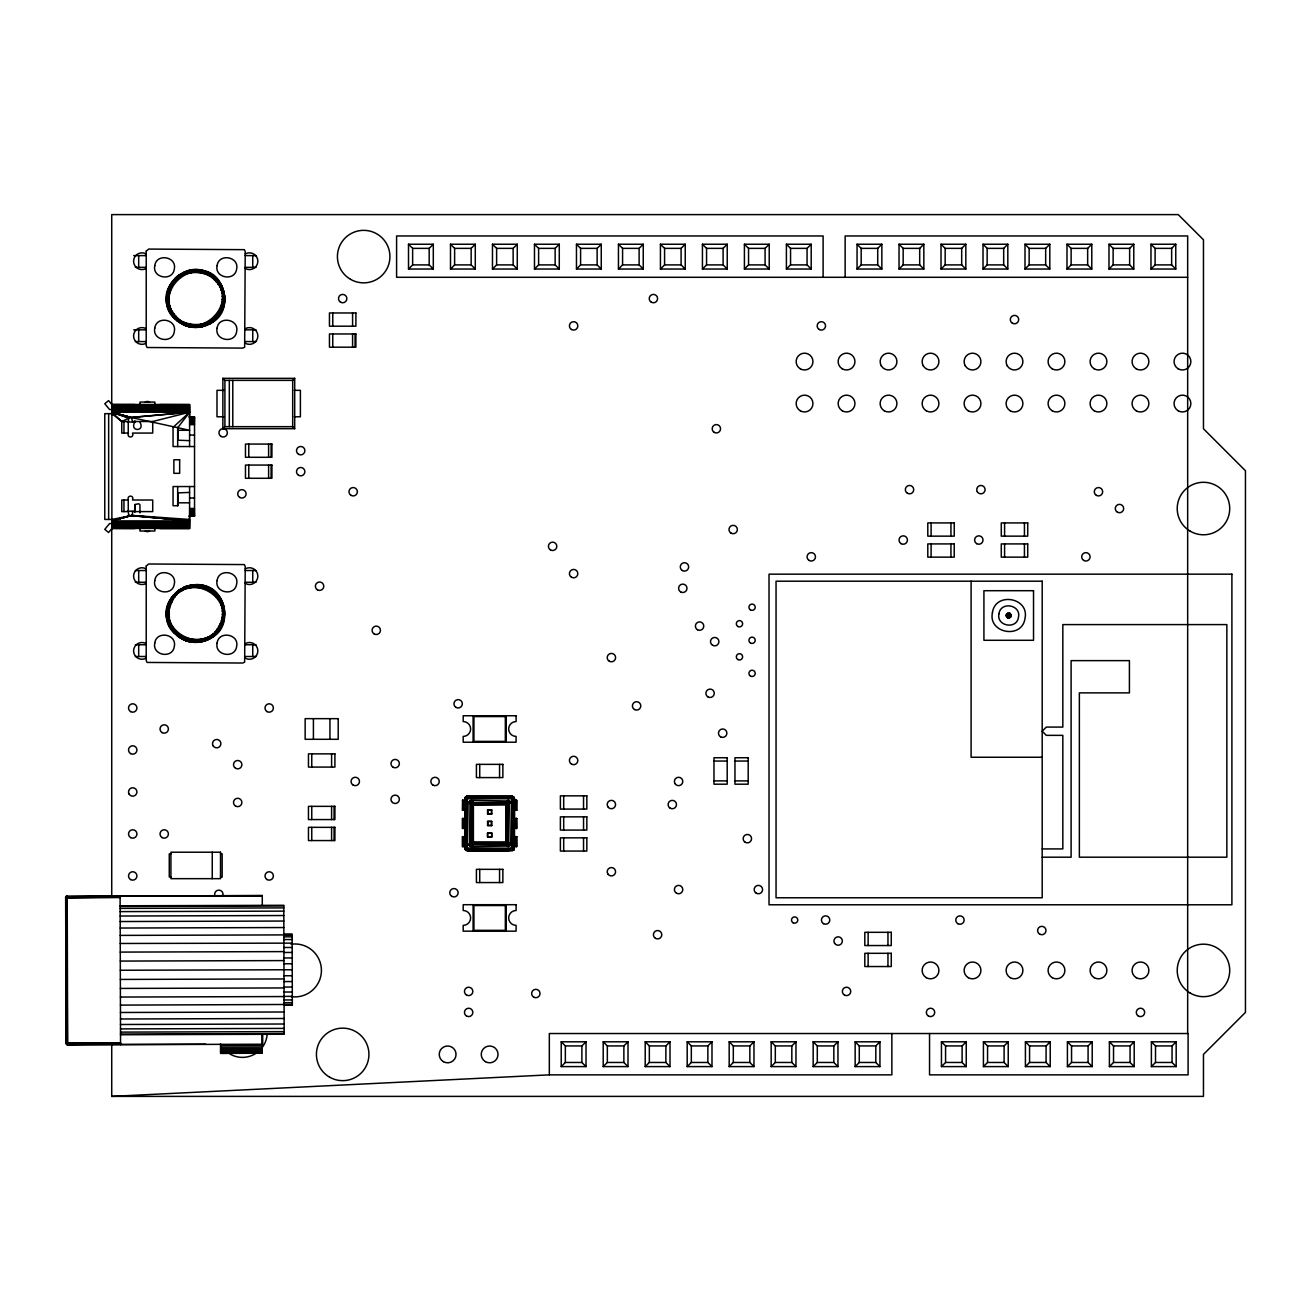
<?xml version="1.0" encoding="UTF-8"?>
<svg xmlns="http://www.w3.org/2000/svg" width="1311" height="1311" viewBox="0 0 1311 1311"><rect width="100%" height="100%" fill="white"/><g stroke="black" fill="none" stroke-linecap="round" stroke-linejoin="round"><path stroke-width="1.5" d="M127.2 421.913L134.853 422.208L134.853 420.815M139.966 422.191C145.423 432.056 129.117 431.761 134.853 421.913M139.982 406.099L139.982 402.067L154.862 402.067L154.862 406.099M154.862 526.989L154.862 531.021L139.982 531.021L139.982 526.989M467.322 796.187L467.322 850.741L508.668 850.642L514.436 844.89L514.404 798.235L511.962 796.187L467.322 796.187L465.454 797.088L464.848 848.25L467.322 850.741L511.962 850.741L513.863 849.856L513.814 797.58M139.982 512.912L139.966 504.866L138.868 503.752L135 504.473L134.853 512.273M134.869 504.866L134.853 511.175L127.2 511.175M178.001 504.211L178.263 492.87L189.587 492.428M465.307 797.498L464.881 798.661L514.436 798.661L514.109 845.218L514.076 798.284M514.289 845.038L514.404 798.661M171.839 287.207L169.594 286.142C149.175 333.928 232.883 342.859 224.017 292.632C213.234 245.698 141.998 280.669 174.363 318.114L176.198 316.443C198.78 343.367 240.388 302.988 214.135 279.604C191.504 255.416 152.682 293.107 176.198 316.443M176.198 631.361L174.396 633.016C141.965 595.636 213.267 560.6 224.017 607.55C232.866 657.86 149.192 648.765 169.594 601.061L171.839 602.142C185.572 569.777 237.16 596.259 218.871 626.281C204.303 656.041 156.156 631.328 171.839 602.142M166.939 299.449L167.447 292.632L169.824 293.14M169.266 614.302L166.792 614.367L167.726 607.616M170.201 620.48L167.808 621.135C158.811 593.441 198.272 571.35 217.003 593.916C232.096 608.96 223.28 637.359 202.435 641.308M197.273 272.18L197.42 269.705C182.262 268.542 167.874 281.013 166.874 296.204M197.273 587.115L197.42 584.624L186.326 586.148M262.692 1034.297L262.708 1044.228L67.385 1044.785L65.992 1043.163L66.042 896.527L262.266 895.446L262.298 905.36M65.73 897.691L67.205 897.674L66.943 896.068M67.648 1044.49L67.648 1043.163L66.091 1043.671L65.648 897.183M120.546 1043.261L67.385 1043.163L66.959 897.609L120.104 897.265M468.977 802.758L471.419 800.316L509.586 801.021L510.307 844.153L509.438 846.037L471.419 846.595L469.535 845.742L468.977 802.758L470.944 804.725L471.55 843.727L473.386 844.628L505.899 844.628L508.34 842.186L507.734 803.184L505.899 802.283L473.386 802.529M465.208 798.284L465.307 848.987M471.419 846.595L473.386 844.628L473.386 802.283L471.845 802.889L471.042 804.725L508.34 804.725L510.307 802.758M513.273 849.036L511.962 848.807L514.109 849.495M513.551 848.25L513.863 849.856M513.863 848.25L513.83 849.823M514.109 848.25L513.338 849.905M1009.945 614.04C1013.01 618.3 1004.324 617.973 1007.225 613.712C1011.387 612.679 1007.848 621.873 1006.242 615.498C1006.635 610.336 1012.977 620.103 1007.553 617.514M1006.602 615.121L1006.864 616.563M1007.93 613.302L1010.322 613.597L1010.912 616.285M224.05 299.432L221.985 309.249L216.626 317.721M221.231 305.561L223.624 306.217L224.623 299.449L223.984 292.632M224.001 617.727C227.77 597.865 206.45 579.495 187.358 586.164M221.231 620.48L223.624 621.135L224.328 617.776L223.755 606.403M166.792 614.367L166.874 613.515L169.217 625.134M508.242 804.725L510.077 801.726L505.899 804.725L508.291 800.349M470.993 804.315L471.583 803.217L469.846 800.89L473.386 804.725L469.01 802.332M192.586 324.849L192.291 327.324L185.638 325.702L176.821 320.507L178.443 318.622M192.586 639.768L192.291 642.243L188.915 641.636L185.638 640.637L186.506 638.31M468.977 844.153C470.944 839.925 472.878 844.743 469.535 845.742C473.959 842.58 472.665 846.349 471.042 842.186L508.34 842.186L510.307 844.153M167.234 296.057L167.726 292.697M469.01 844.595L473.386 842.186L470.993 846.562M213.07 275.851C220.281 281.357 224.574 290.37 224.296 299.432C226.459 302.825 216.2 320.113 221.051 312.559C234.407 290.927 209.973 261.774 186.326 271.23M466.896 850.692L467.322 848.25L464.881 848.692M511.962 847.365L511.962 796.187L511.962 798.661L514.256 797.825M1008.29 617.94L1009.159 613.056L1008.29 617.907M200.386 272.557L200.829 270.115L197.42 269.705M200.386 587.475L200.829 585.034L197.42 584.624M224.181 617.76L220.92 627.412M66.468 897.56L120.104 897.019M189.456 409.884L189.587 406.295L111.877 406.295M188.915 326.718L189.505 324.292M188.915 641.636L189.505 639.227M510.274 802.332L505.899 804.725L508.701 800.464M471.075 804.315L471.55 803.184L469.682 801.021M471.518 804.036L472.206 843.809M1010.83 615.875L1010.109 617.137M167.546 292.664L169.725 286.208L173.511 280.57M167.546 607.583L168.447 604.289L170.659 605.043M203.434 273.294L204.155 270.918L207.367 272.114L210.432 273.688L209.17 275.818M203.434 588.213L204.155 585.837L210.432 588.606M66.189 1043.9L67.648 1043.163L67.156 1044.654L67.648 1043.163L66.025 1043.409M472.665 844.431L473.386 842.186L469.125 845.005L473.386 842.186L470.583 846.464M223.575 306.2L222.493 309.445L220.232 308.527M223.755 305.692L217.052 318.114L208.924 324.325L207.793 322.113M223.755 620.611L217.052 633.033L208.924 639.244L207.793 637.048M507.57 803.315L506.718 802.447L509.094 800.644L505.899 804.725L509.733 801.185L507.439 802.889L506.718 802.447L508.897 800.546L505.899 802.381L505.899 844.628L507.865 846.595M512.388 796.252L511.962 798.661L514.289 797.809M1007.88 617.825L1009.568 613.171M185.638 325.702L186.506 323.391M168.627 604.355L173.363 595.374L181.016 588.639M67.09 896.937L66.894 1043.163M206.368 274.376L207.367 272.114M206.368 589.311L207.367 587.033L200.468 584.968M465.684 797.711L465.864 849.479L508.93 850.397M510.274 844.595L505.899 842.186L509.438 846.037C507.881 841.482 506.833 842.481 509.864 845.562L505.899 842.186L508.291 846.562M1006.537 614.695C1010.158 615.596 1014.796 618.628 1006.274 615.056C1012.829 617.71 1011.813 612.106 1006.569 616.727M66.91 1044.621L67.648 1043.163M217.052 318.114C208.596 327.521 193.766 330.241 182.508 324.325L183.638 322.113M178.443 633.541L176.821 635.425L179.558 637.507L182.508 639.244L183.638 637.048M169.217 286.962L175.559 277.834L178.165 275.589L179.656 277.571M169.217 601.896L173.249 595.276L175.166 596.849M466.077 850.397L467.322 848.25L464.995 849.102M513.191 796.514L511.962 798.661L514.109 797.416M1007.487 617.645L1009.945 613.384M209.17 590.737L210.399 588.639L218.183 595.276L224.017 607.55M66.419 897.117L66.681 1043.31M66.976 897.56L66.042 896.527M218.953 630.181L220.756 627.313M179.558 322.588L180.934 320.523M180.934 635.442L179.558 637.507L185.687 640.489M471.665 803.725L473.386 802.725L506.243 802.758M1007.077 614.548L1008.077 613.712M472.386 844.153L471.599 843.481L473.386 842.186L470.01 846.169L472.288 844.333M211.759 277.571L213.267 275.589L215.856 277.834L220.182 283.143L218.085 284.471M211.759 592.49L213.267 590.524L209.481 588.065M510.159 801.922L505.899 804.725L509.274 800.759L507.095 802.643M219.937 629.329C212.251 641.538 195.208 645.913 182.508 639.244M218.953 315.263L211.694 322.309L202.435 326.39M465.733 850.151L467.322 848.25L466.159 850.265M1007.127 617.399L1010.322 613.597M508.062 804.348L509.864 801.349L507.734 803.184L508.34 804.725M173.511 595.489L175.789 592.998M194.536 446.543L173.052 446.543L173.052 427.37L189.587 412.228L152.715 421.503L152.715 433.072L132.542 433.072C134.705 438.284 126.249 438.284 128.412 433.072L121.759 433.072L121.759 421.503L111.877 412.228L189.587 412.228L178.001 427.37L178.001 430.287L189.587 430.287L130.658 417.373L128.658 418.455L128.412 421.503L121.759 421.503L111.877 413.653L104.782 413.653L104.782 519.451L111.877 519.451L130.985 515.665L132.427 514.338L132.542 511.601L152.715 511.601L152.715 500.015L132.542 500.015C134.705 494.821 126.249 494.821 128.412 500.015L121.759 500.015L121.759 511.601L128.412 511.601L128.527 514.338L129.969 515.665L111.877 520.877L189.587 520.877L131.608 515.387L189.587 519.451M214.135 279.604L215.856 277.834L220.051 283.225M214.135 594.538L215.856 592.752M222.87 428.681L224.902 426.665L292.681 426.665L294.696 428.681L294.696 378.338L222.87 378.338L222.87 428.681L294.696 428.681M222.87 378.338L224.902 380.37L292.681 380.37L294.696 378.338M408.508 269.034L412.637 264.904L412.637 248.369L408.508 244.239L433.302 244.239L433.302 269.034L408.508 269.034L408.508 244.239M433.302 269.034L429.172 264.904L429.172 248.369L433.302 244.239M450.492 269.034L454.622 264.904L471.157 264.904L475.287 269.034L450.492 269.034L450.492 244.239L475.287 244.239L475.287 269.034M471.157 264.904L471.157 248.369L475.287 244.239M492.477 269.034L496.623 264.904L513.142 264.904L517.271 269.034L492.477 269.034L492.477 244.239L517.271 244.239L517.271 269.034M492.477 244.239L496.623 248.369L513.142 248.369L517.271 244.239M534.478 269.034L538.608 264.904L538.608 248.369L534.478 244.239L559.273 244.239L559.273 269.034L534.478 269.034L534.478 244.239M538.608 248.369L555.143 248.369L559.273 244.239M576.463 269.034L580.593 264.904L597.128 264.904L601.257 269.034L576.463 269.034L576.463 244.239L601.257 244.239L601.257 269.034M576.463 244.239L580.593 248.369L597.128 248.369L601.257 244.239M618.448 269.034L622.578 264.904L639.112 264.904L643.242 269.034L618.448 269.034L618.448 244.239L643.242 244.239L643.242 269.034M618.448 244.239L622.578 248.369L639.112 248.369L643.242 244.239M660.433 269.034L664.579 264.904L664.579 248.369L660.433 244.239L685.243 244.239L685.243 269.034L660.433 269.034L660.433 244.239M664.579 248.369L681.097 248.369L685.243 244.239M702.434 269.034L706.563 264.904L723.098 264.904L727.228 269.034L702.434 269.034L702.434 244.239L727.228 244.239L727.228 269.034M702.434 244.239L706.563 248.369L723.098 248.369L727.228 244.239M744.419 269.034L748.548 264.904L748.548 248.369L744.419 244.239L769.213 244.239L769.213 269.034L744.419 269.034L744.419 244.239M769.213 269.034L765.083 264.904L765.083 248.369L769.213 244.239M786.403 269.034L790.549 264.904L807.068 264.904L811.198 269.034L786.403 269.034L786.403 244.239L811.198 244.239L811.198 269.034M786.403 244.239L790.549 248.369L807.068 248.369L811.198 244.239M857.05 269.034L861.18 264.904L861.18 248.369L857.05 244.239L881.844 244.239L881.844 269.034L857.05 269.034L857.05 244.239M881.844 269.034L877.715 264.904L877.715 248.369L881.844 244.239M899.035 269.034L903.164 264.904L903.164 248.369L899.035 244.239L923.829 244.239L923.829 269.034L899.035 269.034L899.035 244.239M903.164 248.369L919.699 248.369L923.829 244.239M941.019 269.034L945.165 264.904L961.684 264.904L965.83 269.034L941.019 269.034L941.019 244.239L965.83 244.239L965.83 269.034M941.019 244.239L945.165 248.369L961.684 248.369L965.83 244.239M983.021 269.034L987.15 264.904L1003.685 264.904L1007.815 269.034L1007.815 244.239L983.021 244.239L983.021 269.034L1007.815 269.034M983.021 244.239L987.15 248.369L1003.685 248.369L1007.815 244.239M465.864 797.432L513.175 797.203M471.698 803.315L473.386 802.381L471.419 800.316M1025.005 269.034L1029.135 264.904L1045.67 264.904L1049.8 269.034L1025.005 269.034L1025.005 244.239L1049.8 244.239L1049.8 269.034M1045.67 264.904L1045.67 248.369L1049.8 244.239M487.577 813.951L491.707 813.951L487.577 813.951L487.577 809.821L491.707 809.821L491.707 813.951M487.577 809.821L491.707 809.821M507.865 800.316L505.899 802.283L506.701 802.512M507.439 802.889L509.438 800.89M507.98 803.528L509.979 801.529L507.685 803.217M487.577 825.52L491.707 825.52L487.577 825.52L487.577 821.391L491.707 821.391L491.707 825.52M487.577 821.391L491.707 821.391M471.305 843.383L469.42 845.562L471.731 843.858M473.386 842.186L469.682 845.89L471.845 844.038M487.577 837.09L487.577 832.96L491.707 832.96L491.707 837.09L487.577 837.09L487.577 832.96M491.707 837.09L491.707 832.96M1066.99 269.034L1071.12 264.904L1087.655 264.904L1091.784 269.034L1091.784 244.239L1066.99 244.239L1066.99 269.034L1091.784 269.034M1066.99 244.239L1071.12 248.369L1087.655 248.369L1091.784 244.239M507.57 843.612L505.899 844.546L473.386 844.399M1108.991 269.034L1113.121 264.904L1113.121 248.369L1108.991 244.239L1133.786 244.239L1133.786 269.034L1108.991 269.034L1108.991 244.239M1133.786 269.034L1129.64 264.904L1129.64 248.369L1133.786 244.239M1150.976 269.034L1155.106 264.904L1171.641 264.904L1175.77 269.034L1150.976 269.034L1150.976 244.239L1175.77 244.239L1175.77 269.034M1171.641 264.904L1171.641 248.369L1175.77 244.239M561.223 1066.597L565.352 1062.467L565.352 1045.932L561.223 1041.803L586.017 1041.803L586.017 1066.597L561.223 1066.597L561.223 1041.803M586.017 1066.597L581.887 1062.467L581.887 1045.932L586.017 1041.803M603.207 1066.597L607.337 1062.467L623.872 1062.467L628.002 1066.597L628.002 1041.803L603.207 1041.803L603.207 1066.597L628.002 1066.597M603.207 1041.803L607.337 1045.932L623.872 1045.932L628.002 1041.803M645.209 1066.597L649.338 1062.467L665.873 1062.467L670.003 1066.597L670.003 1041.803L645.209 1041.803L645.209 1066.597L670.003 1066.597M645.209 1041.803L649.338 1045.932L665.873 1045.932L670.003 1041.803M687.193 1066.597L691.323 1062.467L707.858 1062.467L711.988 1066.597L711.988 1041.803L687.193 1041.803L687.193 1066.597L711.988 1066.597M687.193 1041.803L691.323 1045.932L707.858 1045.932L711.988 1041.803M729.178 1066.597L733.308 1062.467L749.843 1062.467L753.972 1066.597L729.178 1066.597L729.178 1041.803L753.972 1041.803L753.972 1066.597M729.178 1041.803L733.308 1045.932L749.843 1045.932L753.972 1041.803M771.163 1066.597L775.309 1062.467L791.828 1062.467L795.974 1066.597L795.974 1041.803L771.163 1041.803L771.163 1066.597L795.974 1066.597M771.163 1041.803L775.309 1045.932L791.828 1045.932L795.974 1041.803M813.164 1066.597L817.294 1062.467L817.294 1045.932L813.164 1041.803L837.958 1041.803L837.958 1066.597L813.164 1066.597L813.164 1041.803M817.294 1045.932L833.829 1045.932L837.958 1041.803M855.149 1066.597L859.279 1062.467L875.814 1062.467L879.943 1066.597L879.943 1041.803L855.149 1041.803L855.149 1066.597L879.943 1066.597M855.149 1041.803L859.279 1045.932L875.814 1045.932L879.943 1041.803M941.445 1066.597L945.575 1062.467L945.575 1045.932L941.445 1041.803L966.24 1041.803L966.24 1066.597L941.445 1066.597L941.445 1041.803M966.24 1066.597L962.11 1062.467L962.11 1045.932L966.24 1041.803M983.43 1066.597L987.56 1062.467L1004.095 1062.467L1008.225 1066.597L1008.225 1041.803L983.43 1041.803L983.43 1066.597L1008.225 1066.597M983.43 1041.803L987.56 1045.932L1004.095 1045.932L1008.225 1041.803M1025.415 1066.597L1029.561 1062.467L1046.08 1062.467L1050.226 1066.597L1050.226 1041.803L1025.415 1041.803L1025.415 1066.597L1050.226 1066.597M1025.415 1041.803L1029.561 1045.932L1046.08 1045.932L1050.226 1041.803M1067.416 1066.597L1071.546 1062.467L1088.081 1062.467L1092.21 1066.597L1092.21 1041.803L1067.416 1041.803L1067.416 1066.597L1092.21 1066.597M1067.416 1041.803L1071.546 1045.932L1088.081 1045.932L1092.21 1041.803M1109.401 1066.597L1113.531 1062.467L1130.066 1062.467L1134.195 1066.597L1109.401 1066.597L1109.401 1041.803L1134.195 1041.803L1134.195 1066.597M1109.401 1041.803L1113.531 1045.932L1130.066 1045.932L1134.195 1041.803M1151.386 1066.597L1155.515 1062.467L1172.05 1062.467L1176.18 1066.597L1151.386 1066.597L1151.386 1041.803L1176.18 1041.803L1176.18 1066.597M1172.05 1062.467L1172.05 1045.932L1176.18 1041.803M216.954 318.016L211.792 322.457M178.362 275.851L173.363 280.456L175.166 281.931M175.658 592.867L178.247 590.638L179.656 592.49M66.517 897.003L67.205 897.674L65.714 897.199M513.83 797.088L511.962 798.661L513.551 796.76L513.978 797.498M465.421 849.856L467.322 848.25L465.176 849.495M1006.848 617.071L1010.584 613.925L1009.88 613.482M216.249 281.931L218.15 280.39M216.249 596.849L218.15 595.309M120.546 1043.753L66.451 1043.769M174.216 314.017L172.233 315.427L170.381 312.559L168.906 309.462L171.2 308.527M174.216 628.936L172.233 630.362L170.381 627.477L168.906 624.38L171.2 623.446M512.355 850.544L513.453 850.036M1007.34 613.843L1010.109 613.843M177.935 275.752L187.26 270.918L187.981 273.294M177.935 590.687L187.26 585.837L187.981 588.213M178.247 275.72L187.309 271.066M178.362 590.786L184.179 587.344M218.085 599.389L220.182 598.062M66.451 896.216C68.68 899.28 63.911 895.479 67.205 897.674L66.484 896.282M66.632 896.904L120.104 896.544M211.546 322.096L199.059 326.734M208.908 324.292L211.858 322.555L210.481 320.523M170.381 312.559L172.544 311.363M172.544 626.281L170.381 627.477L168.939 624.364M472.206 802.693L470.01 800.759L473.386 804.725L469.125 801.922M219.593 287.207L221.838 286.142L223.116 289.321L224.017 292.632L221.592 293.14M219.593 602.142L221.838 601.061L219.937 597.685M121.759 421.503L128.855 418.16L111.877 412.228L130.985 417.422L189.587 412.228L131.313 417.537L132.542 421.503L152.715 421.503M512.355 796.367L467.322 796.334L465.831 796.875L467.322 798.661L464.913 798.235M506.243 844.153L507.881 842.186L507.865 804.38M506.636 844.251L509.274 846.169L505.899 842.186L510.159 845.005M198.846 324.849L199.141 327.324L209.481 324.03M208.908 639.211L205.778 640.587L204.926 638.31M209.481 638.949L195.716 642.439L195.716 639.965M184.114 587.181L187.309 585.984M1006.422 616.334L1011.01 614.662M223.083 289.338L220.772 290.124M223.083 604.256L220.772 605.043M472.583 802.512L470.19 800.644L473.386 804.725L469.305 801.529L471.173 803.922M505.899 844.546L509.094 846.283L507.095 844.284L508.897 846.382L505.899 842.186L507.685 843.694M131.313 515.551L189.587 520.877L130.985 515.665L111.877 520.877L130.313 515.715M111.877 520.877L130.658 515.715M167.808 306.217L170.201 305.561M1009.093 617.612L1009.962 617.645L1007.503 613.384M66.894 896.757L120.104 896.347M187.358 271.246L200.763 270.443L210.252 273.966M221.592 608.058L223.984 607.567M202.468 326.57L195.716 327.373M199.059 641.669C223.509 640.014 233.129 604.813 212.923 590.982M202.468 641.489L199.141 642.243L198.846 639.768M1006.324 615.924L1011.158 615.056M169.365 296.237L166.89 296.024L166.792 299.449L167.136 302.857L169.545 302.497M167.103 617.776L169.545 617.415M222.051 296.237L224.525 296.024L224.591 299.449M224.378 610.959L222.051 611.155M1008.388 613.63L1009.667 613.843M512.322 850.364L466.585 850.265M199.092 326.98L188.997 326.39M199.092 641.915L185.752 640.325M111.73 1043.195L111.73 1096.389L549.325 1074.856L891.857 1074.856L891.857 1033.527M169.266 299.367L166.792 299.449L166.874 298.597L169.217 310.215M194.536 417.062L189.587 416.947L189.554 409.507L109.55 409.507L104.782 403.755L108.584 400.592L111.877 404.558L134.853 404.558L134.853 405.541M189.587 486.545L189.587 528.546L159.991 528.546L159.991 527.546M67.205 896.347L262.266 895.757M215.528 896.068L262.266 895.921M65.566 897.691L120.104 897.527M120.12 905.786L283.782 905.295L284.176 1034.248L120.514 1034.74M120.137 906.442L283.782 905.95M120.137 908.392L283.799 907.9M120.153 911.62L283.799 911.129M120.153 916.028L283.815 915.537M120.17 921.535L283.831 921.043M120.202 928.041L283.848 927.549M283.881 934.268L292.14 934.235L292.353 1005.242L284.094 1005.275M283.881 934.481L292.14 934.464M120.219 935.398L283.881 934.907M283.881 935.054L292.14 935.038M283.881 936.841L292.14 936.824M283.897 939.561L292.156 939.545M120.235 943.478L292.173 943.133M283.913 947.509L292.173 947.476M120.268 952.097L283.93 951.606M283.93 952.491L292.189 952.458M283.946 957.964L292.206 957.948M120.301 961.078L283.946 960.586M283.963 963.782L292.222 963.749M120.317 970.255L292.238 969.747M283.995 975.761L292.271 975.728M120.35 979.432L284.012 978.94M284.012 981.578L292.287 981.546M284.028 987.052L292.304 987.019M120.383 988.428L284.028 987.937M284.045 992.034L292.32 992.001M284.061 996.376L292.32 996.36M120.399 997.048L284.061 996.557M284.077 999.965L292.337 999.949M284.077 1002.702L292.353 1002.669M120.432 1005.111L292.353 1004.455M284.094 1005.045L292.353 1005.029M120.448 1012.485L284.11 1011.994M120.465 1018.991L284.126 1018.5M120.481 1024.497L284.143 1024.006M120.497 1028.906L284.159 1028.414M120.514 1032.118L284.159 1031.626M120.514 1034.068L284.176 1033.576M66.009 1043.163L120.546 1042.999M120.546 1043.507L67.484 1043.638M120.546 1043.966L67.238 1044.425M205.811 1044.212L67.648 1044.621L67.205 896.052M220.559 1045.441L261.889 1045.326M220.559 1047.128L261.889 1046.997M220.576 1048.669L261.905 1048.554M220.576 1050.045L261.905 1049.931M220.576 1051.225L261.905 1051.111M220.576 1052.176L261.905 1052.061M220.592 1052.88L261.905 1052.749M261.921 1053.175L220.592 1053.438L220.559 1043.687M412.637 248.369L429.172 248.369M450.492 244.239L454.622 248.369L471.157 248.369M748.548 248.369L765.083 248.369M861.18 248.369L877.715 248.369M1025.005 244.239L1029.135 248.369L1045.67 248.369M1113.121 248.369L1129.64 248.369M1150.976 244.239L1155.106 248.369L1171.641 248.369M133.722 255.612L146.209 255.612M245.223 255.612L256.055 255.612M412.637 264.904L429.172 264.904M538.608 264.904L555.143 264.904L559.273 269.034M664.579 264.904L681.097 264.904L685.243 269.034M748.548 264.904L765.083 264.904M861.18 264.904L877.715 264.904M903.164 264.904L919.699 264.904L923.829 269.034M1113.121 264.904L1129.64 264.904M135.377 267.346L146.209 267.346M245.223 267.346L256.055 267.346M1187.668 277.293L396.594 277.293L396.594 235.964L823.111 235.964L823.111 277.293M133.722 329.831L146.209 329.831M245.223 329.831L256.055 329.831M135.377 341.565L146.209 341.565M245.223 341.565L256.055 341.565M224.197 390.334L216.987 390.334L216.987 416.783L224.197 416.783M294.303 390.334L300.399 390.334L300.399 416.783L294.303 416.783M189.587 516.026L194.536 516.026L189.587 516.141L189.554 523.597L109.55 523.581L104.782 529.333L108.584 532.512L111.877 528.546L111.877 404.558L189.587 404.558L189.587 446.543M111.877 404.673L189.587 404.673L159.991 404.558L159.991 405.541M111.877 405.001L189.587 405.001M111.877 405.541L189.587 405.541M111.877 407.213L189.587 407.213M111.877 408.311L189.587 408.311M111.877 410.835L189.587 410.835M188.964 416.947L194.536 416.947L194.536 516.141L188.964 516.141M189.587 417.406L194.536 417.406M189.587 417.947L194.536 417.947M189.587 418.684L194.536 418.684M189.587 419.618L194.536 419.618M189.587 420.7L194.536 420.7M189.587 421.913L194.536 421.913M189.587 423.24L194.536 423.24M189.587 424.617L194.536 424.617M189.587 435.088L194.536 435.088M194.536 486.545L173.052 486.545L173.052 505.718L178.001 505.718L178.001 502.818L189.587 502.818M189.587 498L194.536 498M189.587 508.471L194.536 508.471M189.587 509.864L194.536 509.864M189.587 511.175L194.536 511.175M189.587 512.388L194.536 512.388M189.587 513.486L194.536 513.486M189.587 514.404L194.536 514.404M189.587 515.157L194.536 515.157M189.587 515.698L194.536 515.698M111.877 522.253L189.587 522.253M111.877 524.793L189.587 524.793M111.877 525.875L189.587 525.875M111.877 526.809L189.587 526.809L189.456 523.22M111.877 527.546L189.587 527.546M111.877 528.087L189.587 528.087M189.587 528.431L111.877 528.431L134.853 528.546L134.853 527.546M135.377 570.531L146.209 570.531M245.223 570.531L256.055 570.531M135.377 582.264L146.209 582.264M245.223 582.264L256.055 582.264M1006.242 615.498L1011.207 615.498M135.377 644.75L146.209 644.75M245.223 644.75L256.055 644.75M135.377 656.5L146.209 656.5M245.223 656.5L256.055 656.5M1042.196 757.25L971.107 757.25L971.107 581.199M713.971 761.052L727.195 761.052M734.963 761.052L748.188 761.052M713.971 780.897L727.195 780.897M734.963 780.897L748.188 780.897M462.357 800.316L465.667 800.316M513.617 800.316L516.911 800.316L516.714 810.231M465.667 810.231L462.357 810.231L462.554 800.316M513.617 810.231L516.911 810.231M465.667 818.506L462.357 818.506L462.357 828.421L465.667 828.421M513.617 818.506L516.911 818.506M513.617 828.421L516.911 828.421L516.714 818.506M487.872 833.255L491.412 833.255M465.667 836.68L462.357 836.68L462.357 846.595L465.667 846.595M487.872 836.811L491.412 836.811M513.617 836.68L516.911 836.68M505.899 844.186L473.074 844.169M513.617 846.595L516.911 846.595L516.714 836.68M464.848 848.25L511.077 848.25M513.191 848.25L514.436 848.25M510.635 848.692L466.995 848.528L467.044 798.333L512.29 798.383L512.388 846.939M1042.196 848.922L1062.828 848.922L1062.828 735.356L1046.293 735.356L1042.196 731.21L1046.293 727.081L1062.828 727.081L1062.828 624.593L1226.85 624.593L1226.85 857.197L1079.363 857.197L1079.363 692.88L1129.41 692.88L1129.41 660.629L1071.103 660.629L1071.103 857.197L1042.196 857.197M510.225 849.102L466.667 848.807L466.782 798.006L512.601 798.12L512.798 846.529M509.832 849.495L466.372 849.053L466.519 797.711L512.912 797.858L513.191 846.136M509.471 849.856L466.093 849.282L466.29 797.432L513.175 797.629L513.551 845.775M467.322 850.151L509.176 850.151M170.922 853.871L169.266 853.871L169.266 877.026L170.922 877.026M220.51 853.871L222.165 853.871L222.165 877.026L220.51 877.026M565.352 1045.932L581.887 1045.932M945.575 1045.932L962.11 1045.932M1151.386 1041.803L1155.515 1045.932L1172.05 1045.932M565.352 1062.467L581.887 1062.467M817.294 1062.467L833.829 1062.467L837.958 1066.597M945.575 1062.467L962.11 1062.467M111.73 1096.389L1203.465 1096.389L1203.465 1054.405L1245.45 1012.403L1245.45 470.747L1203.465 428.763L1203.465 239.798L1178.261 214.611L111.73 214.611L111.73 404.886M189.587 440.66L178.263 440.217L178.001 428.877M509.045 850.282L467.322 850.397L508.734 850.593M467.322 850.593L508.635 850.692M222.149 299.367L224.623 299.449M222.149 614.302L224.623 614.367M195.716 326.947L185.834 325.161M195.716 641.866C186.277 641.833 177.067 636.785 171.495 629.329L177.935 636.343L186.326 640.866M67.648 1043.9L66.714 1043.458M169.365 611.155L166.939 610.942M473.386 802.381L470.583 800.464M221.87 302.497L224.328 302.857M221.87 617.415L224.328 617.776M513.125 848.496L514.404 848.692M167.398 607.55L169.824 608.058M200.468 270.05L204.155 270.918M200.829 585.067L204.155 585.886M506.275 802.561L507.308 803.037M506.488 803.086L472.058 803.61L472.37 843.596L507.226 843.317L507.226 803.61M130.658 417.373L111.877 412.228L129.084 417.914M130.313 417.373L111.877 412.228L129.347 417.701M129.969 417.422L111.877 412.228L129.658 417.537M188.948 326.57L182.655 324.03M168.349 289.338L170.659 290.124M464.995 797.809L467.322 798.661L466.896 796.219M513.125 848.676L514.289 849.102M207.138 587.574C180.754 574.152 153.633 611.942 174.789 632.639M220.232 623.446L222.526 624.38M186.326 325.947L177.935 321.424L171.495 314.411C193.192 345.465 241.912 311.199 217.495 280.915C194.241 251.335 149.192 290.157 175.018 317.524M471.305 803.528L469.42 801.349L473.386 804.725L470.993 800.349M507.931 843.366L509.979 845.382L508.062 842.563L508.094 804.725M506.57 802.856L507.767 804.036M207.318 587.181L210.35 588.737M221.051 312.559L218.871 311.363M218.871 626.281L221.018 627.461M1006.569 614.253L1010.863 616.727M179.869 322.096L182.77 323.817M182.573 324.194L174.478 318.016L169.037 309.412M182.655 638.949L172.478 630.181L167.431 617.727M171.249 283.143L173.347 284.471M171.249 598.062L173.347 599.389M209.481 273.147L213.267 275.589M210.35 273.802L215.84 277.866M219.183 630.362L217.2 628.936M217.2 314.017L219.183 315.427M177.051 320.245L179.738 322.309M471.55 803.184L469.535 801.185M215.233 316.443L217.036 318.098M215.233 631.361L217.052 633.033M177.198 320.064L170.889 312.28M506.718 844.464L508.701 846.464M175.559 277.834L177.296 279.604M175.559 592.752L177.296 594.538M217.724 280.734C199.256 255.235 156.042 280.751 169.447 309.249M212.972 318.622L214.594 320.507M212.972 633.541L214.594 635.425M513.404 797.432L513.83 798.333M211.792 637.375L210.481 635.442M181 273.688L182.262 275.818M181 588.606L182.262 590.737M466.077 796.514L467.322 798.661L465.176 797.416L467.322 798.661L466.47 796.334M219.937 282.766L221.838 286.142M219.691 283.455L221.313 286.404M170.676 312.395L168.119 306.135M184.048 272.114L185.048 274.376M184.048 587.033L185.048 589.311M221.69 286.208L222.985 289.37M204.926 323.391L205.778 325.702M1007.88 613.171L1009.568 617.825M222.575 289.502L223.952 296.073M66.533 1043.523L66.042 897.691M202.5 326.668L201.927 324.292M201.927 639.227L202.5 641.636M167.251 302.841L167.955 306.168M190.603 270.115L191.029 272.557M190.603 585.034L191.029 587.475M223.755 291.484L224.525 296.024M167.12 299.432L167.431 302.808M193.995 269.705L194.143 272.18M194.012 584.788L194.143 587.115M261.856 1033.756L261.921 1053.323M120.104 895.872L120.546 1044.654M1187.668 1033.527L1187.668 235.964L845.136 235.964L845.136 277.293M1155.515 1045.932L1155.515 1062.467M1155.106 248.369L1155.106 264.904M1130.066 1045.932L1130.066 1062.467M1113.531 1045.932L1113.531 1062.467M1088.081 1045.932L1088.081 1062.467M1087.655 248.369L1087.655 264.904M1071.546 1045.932L1071.546 1062.467M1071.12 248.369L1071.12 264.904M1046.08 1045.932L1046.08 1062.467M1029.561 1045.932L1029.561 1062.467M1029.135 248.369L1029.135 264.904M1024.432 522.925L1024.432 536.15M1024.432 543.918L1024.432 557.142M1004.587 522.925L1004.587 536.15M1004.587 543.918L1004.587 557.142M1004.095 1045.932L1004.095 1062.467M1003.685 248.369L1003.685 264.904M987.56 1045.932L987.56 1062.467M987.15 248.369L987.15 264.904M961.684 248.369L961.684 264.904M950.95 522.925L950.95 536.15M950.95 543.918L950.95 557.142M945.165 248.369L945.165 264.904M931.105 522.925L931.105 536.15M931.105 543.918L931.105 557.142M929.548 1033.527L929.548 1074.856L1188.094 1074.856L1188.094 1033.527L549.325 1033.527L549.325 1074.856M919.699 248.369L919.699 264.904M887.957 932.318L887.957 945.542M887.957 953.31L887.957 966.535M875.814 1045.932L875.814 1062.467M868.128 932.318L868.128 945.542M868.128 953.31L868.128 966.535M859.279 1045.932L859.279 1062.467M833.829 1045.932L833.829 1062.467M807.068 248.369L807.068 264.904M791.828 1045.932L791.828 1062.467M790.549 248.369L790.549 264.904M775.309 1045.932L775.309 1062.467M749.843 1045.932L749.843 1062.467M733.308 1045.932L733.308 1062.467M723.098 248.369L723.098 264.904M707.858 1045.932L707.858 1062.467M706.563 248.369L706.563 264.904M691.323 1045.932L691.323 1062.467M681.097 248.369L681.097 264.904M665.873 1045.932L665.873 1062.467M649.338 1045.932L649.338 1062.467M639.112 248.369L639.112 264.904M623.872 1045.932L623.872 1062.467M622.578 248.369L622.578 264.904M607.337 1045.932L607.337 1062.467M597.128 248.369L597.128 264.904M583.542 795.843L583.542 809.084M583.542 816.851L583.542 830.076M583.542 837.844L583.542 851.068M580.593 248.369L580.593 264.904M563.697 795.843L563.697 809.084M563.697 816.851L563.697 830.076M563.697 837.844L563.697 851.068M555.143 248.369L555.143 264.904M516.468 800.316L516.468 810.231M516.468 818.506L516.468 828.421M516.468 836.68L516.468 846.595M516.141 800.316L516.141 810.231M516.141 818.506L516.141 828.421M516.141 836.68L516.141 846.595M514.109 845.218L513.863 798.661M513.142 248.369L513.142 264.904M506.177 715.757L506.177 742.206M506.177 904.705L506.177 931.154M499.557 764.362L499.557 777.587M499.557 869.34L499.557 882.565M496.623 248.369L496.623 264.904M491.412 810.116L491.412 813.656M491.412 821.686L491.412 825.225M487.872 810.116L487.872 813.656M487.872 821.686L487.872 825.225M479.728 764.362L479.728 777.587M479.728 869.34L479.728 882.565M473.107 715.757L473.107 742.206M473.107 904.705L473.107 931.154M471.19 804.725L471.19 842.186M463.144 800.316L463.144 810.231M463.144 818.506L463.144 828.421M463.144 836.68L463.144 846.595M462.799 800.316L462.799 810.231M462.799 818.506L462.799 828.421M462.799 836.68L462.799 846.595M454.622 248.369L454.622 264.904M355.068 333.961L355.068 347.186M352.593 312.968L352.593 326.193M352.593 333.961L352.593 347.186M334.076 806.347L334.076 819.572M334.076 827.339L334.076 840.564M332.765 312.968L332.765 326.193M332.765 333.961L332.765 347.186M331.601 753.858L331.601 767.082M331.601 806.347L331.601 819.572M331.601 827.339L331.601 840.564M329.946 718.657L329.946 739.306M313.411 718.657L313.411 739.306M311.756 753.858L311.756 767.082M311.756 806.347L311.756 819.572M311.756 827.339L311.756 840.564M292.681 380.37L292.681 426.665M271.098 444.068L271.098 457.293M271.098 465.061L271.098 478.286M268.608 444.068L268.608 457.293M268.608 465.061L268.608 478.286M252.744 255.612L252.744 267.346M252.744 329.831L252.744 341.565M252.744 570.531L252.744 582.264M252.744 644.75L252.744 656.5M248.779 444.068L248.779 457.293M248.779 465.061L248.779 478.286M232.784 380.37L232.784 426.665M229.31 380.37L229.31 426.665M224.902 380.37L224.902 426.665M212.251 852.216L212.251 878.665M195.716 325.046L195.716 327.521M177.673 427.37L177.673 446.543M177.673 486.545L177.673 505.718M138.687 255.612L138.687 267.346M138.687 329.831L138.687 341.565M138.687 570.531L138.687 582.264M138.687 644.75L138.687 656.5M128.249 421.503L128.249 433.072M128.249 500.015L128.249 511.601M123.955 421.503L123.955 433.072M123.955 500.015L123.955 511.601M111.73 408.966L111.73 415.112M111.73 519.451L111.73 523.548M111.73 527.628L111.73 895.888M108.649 413.653L108.649 519.451M245.255 568.859A8.39 8.39 0 0 1 257.857 576.135A8.39 8.39 0 0 1 245.255 583.411M215.217 896.413A4.195 4.195 0 0 1 218.855 890.12A4.195 4.195 0 0 1 222.493 896.413M291.075 944.264A26.449 26.449 0 0 1 321.424 970.419A26.449 26.449 0 0 1 291.075 996.589M267.149 1034.412A24.778 24.778 0 0 1 261.839 1048.013M257.841 1052.012A24.778 24.778 0 0 1 230.048 1054.077M149.52 531.07A4.195 4.195 0 0 1 145.324 531.07M145.324 402.018A4.195 4.195 0 0 1 149.52 402.018M146.16 343.236A8.39 8.39 0 0 1 133.575 335.96A8.39 8.39 0 0 1 146.16 328.7M245.255 328.7A8.39 8.39 0 0 1 257.857 335.96A8.39 8.39 0 0 1 245.255 343.236M146.16 583.411A8.39 8.39 0 0 1 133.575 576.135A8.39 8.39 0 0 1 146.16 568.859M245.255 643.619A8.39 8.39 0 0 1 257.857 650.895A8.39 8.39 0 0 1 245.255 658.155M146.16 658.155A8.39 8.39 0 0 1 133.575 650.895A8.39 8.39 0 0 1 146.16 643.619M146.16 268.493A8.39 8.39 0 0 1 133.575 261.217A8.39 8.39 0 0 1 146.16 253.941M245.255 253.941A8.39 8.39 0 0 1 257.857 261.217A8.39 8.39 0 0 1 245.255 268.493M168.136 296.139C163.285 332.601 223.886 336.206 223.394 299.416C226.098 264.822 169.545 261.479 168.136 296.139M168.529 296.171C163.744 332.125 223.493 335.665 223.001 299.4C225.656 265.314 169.906 262.003 168.529 296.171M168.939 296.204C164.236 331.617 223.067 335.108 222.575 299.383C225.197 265.822 170.299 262.561 168.939 296.204M167.775 611.024C163.859 648.437 223.214 651.96 223.739 614.335C226.475 579.315 169.201 575.922 167.775 611.024M168.136 611.057C163.285 647.519 223.886 651.125 223.394 614.335C226.098 579.757 169.545 576.398 168.136 611.057M168.529 611.09C163.744 647.044 223.493 650.584 223.001 614.318C225.656 580.232 169.906 576.922 168.529 611.09M168.939 611.123C164.236 646.536 223.067 650.027 222.575 614.302C225.197 580.74 170.299 577.479 168.939 611.123M146.242 251.122L146.209 345.629L147.094 347.513L242.748 348.103L244.649 347.218L245.223 251.565L244.338 249.664L148.684 249.074L146.242 251.122M154.78 265.625C152.01 278.096 172.642 281.734 174.314 269.066C177.083 256.579 156.451 252.941 154.78 265.625M154.78 328.111C152.01 340.598 172.642 344.236 174.314 331.552C177.083 319.081 156.451 315.443 154.78 328.111M146.242 566.041L146.209 660.547L147.094 662.448L242.748 663.022L244.649 662.137L245.223 566.483L244.338 564.582L148.684 563.992L146.242 566.041M154.78 580.544C152.01 593.031 172.642 596.669 174.314 583.985C177.083 571.514 156.451 567.876 154.78 580.544M154.78 643.029C152.01 655.516 172.642 659.154 174.314 646.47C177.083 634 156.451 630.362 154.78 643.029M217.102 265.625C214.349 278.096 234.964 281.734 236.636 269.066C239.405 256.579 218.773 252.941 217.102 265.625M217.102 328.111C214.349 340.598 234.964 344.236 236.636 331.552C239.405 319.081 218.773 315.443 217.102 328.111M217.102 580.544C214.349 593.031 234.964 596.669 236.636 583.985C239.405 571.514 218.773 567.876 217.102 580.544M217.102 643.029C214.349 655.516 234.964 659.154 236.636 646.47C239.405 634 218.773 630.362 217.102 643.029M471.96 804.479L472.37 843.219L506.816 843.301L506.996 803.79L473.386 803.282L471.96 804.479M472.288 804.528L472.599 842.973L506.603 843.039L506.751 804.004L473.386 803.61L472.288 804.528M472.632 804.593L472.845 842.727L506.374 842.776L506.472 804.233L472.632 804.593M473.009 804.659L473.107 842.465L506.144 842.481L506.193 804.479L473.058 804.528M992.443 612.63C987.838 633.426 1022.219 639.489 1025.005 618.366C1029.61 597.57 995.229 591.507 992.443 612.63M998.949 613.777C996.196 626.248 1016.812 629.886 1018.483 617.219C1021.253 604.732 1000.621 601.093 998.949 613.777M1007.159 615.22C1009.634 621.119 1011.502 610.516 1007.159 615.22M1007.503 615.285C1009.421 619.874 1010.879 611.614 1007.503 615.285M1007.88 615.351C1009.142 618.464 1010.273 612.892 1007.88 615.351M1008.29 615.416L1009.126 615.646L1008.323 615.351M509.733 845.742L507.734 843.743L509.733 845.742M355.904 312.968L329.454 312.968L329.454 326.193L355.904 326.193L355.904 312.968M355.904 333.961L329.454 333.961L329.454 347.186L355.904 347.186L355.904 333.961M271.918 444.068L245.468 444.068L245.468 457.293L271.918 457.293L271.918 444.068M179.656 459.768L173.871 459.768L173.871 473.32L179.656 473.32L179.656 459.768M271.918 465.061L245.468 465.061L245.468 478.286L271.918 478.286L271.918 465.061M954.244 522.925L927.795 522.925L927.795 536.15L954.244 536.15L954.244 522.925M1027.726 522.925L1001.276 522.925L1001.276 536.15L1027.726 536.15L1027.726 522.925M954.244 543.918L927.795 543.918L927.795 557.142L954.244 557.142L954.244 543.918M1027.726 543.918L1001.276 543.918L1001.276 557.142L1027.726 557.142L1027.726 543.918M1231.898 574.169L769.016 574.169L769.016 904.787L1231.898 904.787L1231.898 574.169M1042.196 581.199L776.046 581.199L776.046 897.773L1042.196 897.773L1042.196 581.199M1033.527 590.704L983.922 590.704L983.922 640.292L1033.527 640.292L1033.527 590.704M516.092 715.757L463.193 715.757L463.193 721.542A7.44 7.44 0 0 1 470.633 728.982A7.44 7.44 0 0 1 463.193 736.421L463.193 742.206L516.092 742.206L516.092 736.421A7.44 7.44 0 0 1 508.652 728.982A7.44 7.44 0 0 1 516.092 721.542L516.092 715.757M505.341 716.576L473.926 716.576L473.926 741.387L505.341 741.387L505.341 716.576M338.205 718.657L305.152 718.657L305.152 739.306L338.205 739.306L338.205 718.657M334.911 753.858L308.462 753.858L308.462 767.082L334.911 767.082L334.911 753.858M727.195 757.742L713.971 757.742L713.971 784.191L727.195 784.191L727.195 757.742M748.188 757.742L734.963 757.742L734.963 784.191L748.188 784.191L748.188 757.742M502.867 764.362L476.417 764.362L476.417 777.587L502.867 777.587L502.867 764.362M586.836 795.843L560.387 795.843L560.387 809.084L586.836 809.084L586.836 795.843M334.911 806.347L308.462 806.347L308.462 819.572L334.911 819.572L334.911 806.347M586.836 816.851L560.387 816.851L560.387 830.076L586.836 830.076L586.836 816.851M334.911 827.339L308.462 827.339L308.462 840.564L334.911 840.564L334.911 827.339M586.836 837.844L560.387 837.844L560.387 851.068L586.836 851.068L586.836 837.844M220.51 852.216L170.922 852.216L170.922 878.665L220.51 878.665L220.51 852.216M502.867 869.34L476.417 869.34L476.417 882.565L502.867 882.565L502.867 869.34M516.092 904.705L463.193 904.705L463.193 910.49A7.44 7.44 0 0 1 470.633 917.929A7.44 7.44 0 0 1 463.193 925.369L463.193 931.154L516.092 931.154L516.092 925.369A7.44 7.44 0 0 1 508.652 917.929A7.44 7.44 0 0 1 516.092 910.49L516.092 904.705M505.341 905.54L473.926 905.54L473.926 930.335L505.341 930.335L505.341 905.54M891.267 932.318L864.818 932.318L864.818 945.542L891.267 945.542L891.267 932.318M891.267 953.31L864.818 953.31L864.818 966.535L891.267 966.535L891.267 953.31M510.077 845.202L508.16 843.022L510.077 845.202M471.108 803.905L469.207 801.726L471.108 803.905M976.711 543.672A4.195 4.195 0 0 0 983.021 540.034A4.195 4.195 0 0 0 976.711 536.396A4.195 4.195 0 0 0 976.711 543.672M130.625 879.583A4.195 4.195 0 0 0 136.934 875.945A4.195 4.195 0 0 0 130.625 872.307A4.195 4.195 0 0 0 130.625 879.583M162.122 732.62A4.195 4.195 0 0 0 168.414 728.982A4.195 4.195 0 0 0 162.122 725.344A4.195 4.195 0 0 0 162.122 732.62M1190.339 531.266A26.253 26.253 0 0 0 1229.718 508.537A26.253 26.253 0 0 0 1190.339 485.807A26.253 26.253 0 0 0 1190.339 531.266M1190.339 993.148A26.253 26.253 0 0 0 1229.718 970.419A26.253 26.253 0 0 0 1190.339 947.689A26.253 26.253 0 0 0 1190.339 993.148M670.2 808.199A4.195 4.195 0 0 0 676.492 804.561A4.195 4.195 0 0 0 670.2 800.923A4.195 4.195 0 0 0 670.2 808.199M162.122 837.598A4.195 4.195 0 0 0 168.414 833.96A4.195 4.195 0 0 0 162.122 830.322A4.195 4.195 0 0 0 162.122 837.598M737.896 626.494A3.163 3.163 0 0 0 742.632 623.757A3.163 3.163 0 0 0 737.896 621.021A3.163 3.163 0 0 0 737.896 626.494M329.553 1077.134A26.253 26.253 0 0 0 368.932 1054.405A26.253 26.253 0 0 0 329.553 1031.659A26.253 26.253 0 0 0 329.553 1077.134M235.603 768.312A4.195 4.195 0 0 0 241.896 764.674A4.195 4.195 0 0 0 235.603 761.035A4.195 4.195 0 0 0 235.603 768.312M317.475 589.852A4.195 4.195 0 0 0 323.784 586.214A4.195 4.195 0 0 0 317.475 582.576A4.195 4.195 0 0 0 317.475 589.852M923.255 365.769A8.39 8.39 0 0 0 937.807 365.769A8.39 8.39 0 0 0 930.531 353.183A8.39 8.39 0 0 0 923.255 365.769M1052.291 977.695A8.39 8.39 0 0 0 1064.893 970.419A8.39 8.39 0 0 0 1052.291 963.143A8.39 8.39 0 0 0 1052.291 977.695M340.581 302.218A4.195 4.195 0 0 0 346.874 298.597A4.195 4.195 0 0 0 340.581 294.959A4.195 4.195 0 0 0 340.581 302.218M533.724 997.147A4.195 4.195 0 0 0 540.034 993.509A4.195 4.195 0 0 0 533.724 989.887A4.195 4.195 0 0 0 533.724 997.147M353.167 785.109A4.195 4.195 0 0 0 359.476 781.471A4.195 4.195 0 0 0 353.167 777.833A4.195 4.195 0 0 0 353.167 785.109M391.53 801.398A4.195 4.195 0 0 0 398.806 801.398A4.195 4.195 0 0 0 395.168 795.105A4.195 4.195 0 0 0 391.53 801.398M720.575 736.815A4.195 4.195 0 0 0 726.884 733.177A4.195 4.195 0 0 0 720.575 729.539A4.195 4.195 0 0 0 720.575 736.815M235.603 806.101A4.195 4.195 0 0 0 241.896 802.463A4.195 4.195 0 0 0 235.603 798.825A4.195 4.195 0 0 0 235.603 806.101M267.1 711.627A4.195 4.195 0 0 0 273.393 707.989A4.195 4.195 0 0 0 267.1 704.351A4.195 4.195 0 0 0 267.1 711.627M756.267 893.217A4.195 4.195 0 0 0 762.576 889.579A4.195 4.195 0 0 0 756.267 885.941A4.195 4.195 0 0 0 756.267 893.217M267.1 879.583A4.195 4.195 0 0 0 273.393 875.945A4.195 4.195 0 0 0 267.1 872.307A4.195 4.195 0 0 0 267.1 879.583M676.492 893.217A4.195 4.195 0 0 0 682.785 889.579A4.195 4.195 0 0 0 676.492 885.941A4.195 4.195 0 0 0 676.492 893.217M731.079 533.167A4.195 4.195 0 0 0 737.372 529.529A4.195 4.195 0 0 0 731.079 525.891A4.195 4.195 0 0 0 731.079 533.167M907.441 493.28A4.195 4.195 0 0 0 913.734 489.642A4.195 4.195 0 0 0 907.441 486.004A4.195 4.195 0 0 0 907.441 493.28M750.498 609.959A3.163 3.163 0 0 0 755.234 607.222A3.163 3.163 0 0 0 750.498 604.502A3.163 3.163 0 0 0 750.498 609.959M674.952 783.568A4.195 4.195 0 0 0 682.228 783.568A4.195 4.195 0 0 0 678.59 777.276A4.195 4.195 0 0 0 674.952 783.568M844.448 995.049A4.195 4.195 0 0 0 850.741 991.411A4.195 4.195 0 0 0 844.448 987.773A4.195 4.195 0 0 0 844.448 995.049M957.849 923.698A4.195 4.195 0 0 0 964.159 920.06A4.195 4.195 0 0 0 957.849 916.438A4.195 4.195 0 0 0 957.849 923.698M393.071 767.246A4.195 4.195 0 0 0 399.363 763.608A4.195 4.195 0 0 0 393.071 759.97A4.195 4.195 0 0 0 393.071 767.246M737.896 659.564A3.163 3.163 0 0 0 742.632 656.827A3.163 3.163 0 0 0 737.896 654.091A3.163 3.163 0 0 0 737.896 659.564M750.498 676.083A3.163 3.163 0 0 0 755.234 673.346A3.163 3.163 0 0 0 750.498 670.626A3.163 3.163 0 0 0 750.498 676.083M466.552 995.049A4.195 4.195 0 0 0 472.845 991.411A4.195 4.195 0 0 0 466.552 987.773A4.195 4.195 0 0 0 466.552 995.049M714.282 432.401A4.195 4.195 0 0 0 720.575 428.763A4.195 4.195 0 0 0 714.282 425.125A4.195 4.195 0 0 0 714.282 432.401M793.057 922.764A3.163 3.163 0 0 0 797.793 920.027A3.163 3.163 0 0 0 793.057 917.307A3.163 3.163 0 0 0 793.057 922.764M374.176 633.95A4.195 4.195 0 0 0 380.469 630.312A4.195 4.195 0 0 0 374.176 626.674A4.195 4.195 0 0 0 374.176 633.95M550.522 549.965A4.195 4.195 0 0 0 556.814 546.326A4.195 4.195 0 0 0 550.522 542.688A4.195 4.195 0 0 0 550.522 549.965M928.434 1016.041A4.195 4.195 0 0 0 934.727 1012.403A4.195 4.195 0 0 0 928.434 1008.782A4.195 4.195 0 0 0 928.434 1016.041M298.58 475.303A4.195 4.195 0 0 0 304.889 471.665A4.195 4.195 0 0 0 298.58 468.043A4.195 4.195 0 0 0 298.58 475.303M697.485 629.739A4.195 4.195 0 0 0 703.778 626.101A4.195 4.195 0 0 0 697.485 622.463A4.195 4.195 0 0 0 697.485 629.739M298.58 454.311A4.195 4.195 0 0 0 304.889 450.673A4.195 4.195 0 0 0 298.58 447.035A4.195 4.195 0 0 0 298.58 454.311M609.304 661.236A4.195 4.195 0 0 0 615.613 657.598A4.195 4.195 0 0 0 609.304 653.96A4.195 4.195 0 0 0 609.304 661.236M451.853 896.38A4.195 4.195 0 0 0 458.145 892.742A4.195 4.195 0 0 0 451.853 889.104A4.195 4.195 0 0 0 451.853 896.38M823.505 923.665A4.195 4.195 0 0 0 829.797 920.027A4.195 4.195 0 0 0 823.505 916.405A4.195 4.195 0 0 0 823.505 923.665M456.048 707.432A4.195 4.195 0 0 0 462.341 703.794A4.195 4.195 0 0 0 456.048 700.156A4.195 4.195 0 0 0 456.048 707.432M634.508 709.53A4.195 4.195 0 0 0 640.8 705.892A4.195 4.195 0 0 0 634.508 702.254A4.195 4.195 0 0 0 634.508 709.53M607.763 873.831A4.195 4.195 0 0 0 615.023 873.831A4.195 4.195 0 0 0 611.385 867.538A4.195 4.195 0 0 0 607.763 873.831M1039.705 934.169A4.195 4.195 0 0 0 1045.998 930.531A4.195 4.195 0 0 0 1039.705 926.893A4.195 4.195 0 0 0 1039.705 934.169M607.763 806.642A4.195 4.195 0 0 0 615.023 806.642A4.195 4.195 0 0 0 611.385 800.349A4.195 4.195 0 0 0 607.763 806.642M1117.382 512.175A4.195 4.195 0 0 0 1123.674 508.537A4.195 4.195 0 0 0 1117.382 504.899A4.195 4.195 0 0 0 1117.382 512.175M1052.291 410.835A8.39 8.39 0 0 0 1064.893 403.559A8.39 8.39 0 0 0 1052.291 396.283A8.39 8.39 0 0 0 1052.291 410.835M1012.403 323.227A4.195 4.195 0 0 0 1018.713 319.589A4.195 4.195 0 0 0 1012.403 315.951A4.195 4.195 0 0 0 1012.403 323.227M1096.389 495.378A4.195 4.195 0 0 0 1102.682 491.74A4.195 4.195 0 0 0 1096.389 488.102A4.195 4.195 0 0 0 1096.389 495.378M213.07 745.746A4.195 4.195 0 0 0 220.346 745.746A4.195 4.195 0 0 0 216.708 739.453A4.195 4.195 0 0 0 213.07 745.746M842.35 368.85A8.39 8.39 0 0 0 854.952 361.574A8.39 8.39 0 0 0 842.35 354.298A8.39 8.39 0 0 0 842.35 368.85M221.051 436.448A4.195 4.195 0 0 0 227.36 432.81A4.195 4.195 0 0 0 221.051 429.172A4.195 4.195 0 0 0 221.051 436.448M571.514 764.116A4.195 4.195 0 0 0 577.823 760.478A4.195 4.195 0 0 0 571.514 756.84A4.195 4.195 0 0 0 571.514 764.116M707.989 696.928A4.195 4.195 0 0 0 714.282 693.29A4.195 4.195 0 0 0 707.989 689.652A4.195 4.195 0 0 0 707.989 696.928M239.798 497.475A4.195 4.195 0 0 0 246.107 493.837A4.195 4.195 0 0 0 239.798 490.199A4.195 4.195 0 0 0 239.798 497.475M485.447 1061.681A8.39 8.39 0 0 0 498.033 1054.405A8.39 8.39 0 0 0 485.447 1047.128A8.39 8.39 0 0 0 485.447 1061.681M926.336 977.695A8.39 8.39 0 0 0 938.922 970.419A8.39 8.39 0 0 0 926.336 963.143A8.39 8.39 0 0 0 926.336 977.695M655.5 938.365A4.195 4.195 0 0 0 661.793 934.727A4.195 4.195 0 0 0 655.5 931.089A4.195 4.195 0 0 0 655.5 938.365M968.321 977.695A8.39 8.39 0 0 0 980.923 970.419A8.39 8.39 0 0 0 968.321 963.143A8.39 8.39 0 0 0 968.321 977.695M651.305 302.218A4.195 4.195 0 0 0 657.598 298.597A4.195 4.195 0 0 0 651.305 294.959A4.195 4.195 0 0 0 651.305 302.218M834.517 943.133A4.195 4.195 0 0 0 841.793 943.133A4.195 4.195 0 0 0 838.155 936.824A4.195 4.195 0 0 0 834.517 943.133M351.069 495.378A4.195 4.195 0 0 0 357.379 491.74A4.195 4.195 0 0 0 351.069 488.102A4.195 4.195 0 0 0 351.069 495.378M809.166 560.469A4.195 4.195 0 0 0 815.475 556.831A4.195 4.195 0 0 0 809.166 553.193A4.195 4.195 0 0 0 809.166 560.469M680.688 591.949A4.195 4.195 0 0 0 686.997 588.311A4.195 4.195 0 0 0 680.688 584.673A4.195 4.195 0 0 0 680.688 591.949M977.285 491.74A4.195 4.195 0 0 0 984.545 491.74A4.195 4.195 0 0 0 980.923 485.447A4.195 4.195 0 0 0 977.285 491.74M130.625 753.612A4.195 4.195 0 0 0 136.934 749.974A4.195 4.195 0 0 0 130.625 746.336A4.195 4.195 0 0 0 130.625 753.612M129.084 794.073A4.195 4.195 0 0 0 136.36 794.073A4.195 4.195 0 0 0 132.722 787.764A4.195 4.195 0 0 0 129.084 794.073M130.625 837.598A4.195 4.195 0 0 0 136.934 833.96A4.195 4.195 0 0 0 130.625 830.322A4.195 4.195 0 0 0 130.625 837.598M1083.787 560.469A4.195 4.195 0 0 0 1090.097 556.831A4.195 4.195 0 0 0 1083.787 553.193A4.195 4.195 0 0 0 1083.787 560.469M1138.374 1016.041A4.195 4.195 0 0 0 1144.683 1012.403A4.195 4.195 0 0 0 1138.374 1008.782A4.195 4.195 0 0 0 1138.374 1016.041M926.336 410.835A8.39 8.39 0 0 0 938.922 403.559A8.39 8.39 0 0 0 926.336 396.283A8.39 8.39 0 0 0 926.336 410.835M881.271 365.769A8.39 8.39 0 0 0 895.806 365.769A8.39 8.39 0 0 0 888.547 353.183A8.39 8.39 0 0 0 881.271 365.769M750.498 643.029A3.163 3.163 0 0 0 755.234 640.292A3.163 3.163 0 0 0 750.498 637.556A3.163 3.163 0 0 0 750.498 643.029M432.958 785.109A4.195 4.195 0 0 0 439.251 781.471A4.195 4.195 0 0 0 432.958 777.833A4.195 4.195 0 0 0 432.958 785.109M1007.241 365.769A8.39 8.39 0 0 0 1021.777 365.769A8.39 8.39 0 0 0 1014.501 353.183A8.39 8.39 0 0 0 1007.241 365.769M1010.306 410.835A8.39 8.39 0 0 0 1022.908 403.559A8.39 8.39 0 0 0 1010.306 396.283A8.39 8.39 0 0 0 1010.306 410.835M800.365 410.835A8.39 8.39 0 0 0 812.951 403.559A8.39 8.39 0 0 0 800.365 396.283A8.39 8.39 0 0 0 800.365 410.835M800.365 368.85A8.39 8.39 0 0 0 812.951 361.574A8.39 8.39 0 0 0 800.365 354.298A8.39 8.39 0 0 0 800.365 368.85M842.35 410.835A8.39 8.39 0 0 0 854.952 403.559A8.39 8.39 0 0 0 842.35 396.283A8.39 8.39 0 0 0 842.35 410.835M466.552 1016.041A4.195 4.195 0 0 0 472.845 1012.403A4.195 4.195 0 0 0 466.552 1008.782A4.195 4.195 0 0 0 466.552 1016.041M884.335 410.835A8.39 8.39 0 0 0 896.937 403.559A8.39 8.39 0 0 0 884.335 396.283A8.39 8.39 0 0 0 884.335 410.835M965.24 365.769A8.39 8.39 0 0 0 979.792 365.769A8.39 8.39 0 0 0 972.516 353.183A8.39 8.39 0 0 0 965.24 365.769M1094.292 977.695A8.39 8.39 0 0 0 1106.877 970.419A8.39 8.39 0 0 0 1094.292 963.143A8.39 8.39 0 0 0 1094.292 977.695M1136.276 977.695A8.39 8.39 0 0 0 1148.878 970.419A8.39 8.39 0 0 0 1136.276 963.143A8.39 8.39 0 0 0 1136.276 977.695M571.514 577.25A4.195 4.195 0 0 0 577.823 573.628A4.195 4.195 0 0 0 571.514 569.99A4.195 4.195 0 0 0 571.514 577.25M571.514 329.52A4.195 4.195 0 0 0 577.823 325.882A4.195 4.195 0 0 0 571.514 322.244A4.195 4.195 0 0 0 571.514 329.52M819.26 329.52A4.195 4.195 0 0 0 825.553 325.882A4.195 4.195 0 0 0 819.26 322.244A4.195 4.195 0 0 0 819.26 329.52M745.254 842.301A4.195 4.195 0 0 0 751.564 838.663A4.195 4.195 0 0 0 745.254 835.025A4.195 4.195 0 0 0 745.254 842.301M682.375 570.547A4.195 4.195 0 0 0 688.668 566.909A4.195 4.195 0 0 0 682.375 563.271A4.195 4.195 0 0 0 682.375 570.547M968.321 410.835A8.39 8.39 0 0 0 980.923 403.559A8.39 8.39 0 0 0 968.321 396.283A8.39 8.39 0 0 0 968.321 410.835M712.594 645.291A4.195 4.195 0 0 0 718.903 641.653A4.195 4.195 0 0 0 712.594 638.015A4.195 4.195 0 0 0 712.594 645.291M1010.306 977.695A8.39 8.39 0 0 0 1022.908 970.419A8.39 8.39 0 0 0 1010.306 963.143A8.39 8.39 0 0 0 1010.306 977.695M1094.292 410.835A8.39 8.39 0 0 0 1106.877 403.559A8.39 8.39 0 0 0 1094.292 396.283A8.39 8.39 0 0 0 1094.292 410.835M1052.291 368.85A8.39 8.39 0 0 0 1064.893 361.574A8.39 8.39 0 0 0 1052.291 354.298A8.39 8.39 0 0 0 1052.291 368.85M1094.292 368.85A8.39 8.39 0 0 0 1106.877 361.574A8.39 8.39 0 0 0 1094.292 354.298A8.39 8.39 0 0 0 1094.292 368.85M1136.276 410.835A8.39 8.39 0 0 0 1148.878 403.559A8.39 8.39 0 0 0 1136.276 396.283A8.39 8.39 0 0 0 1136.276 410.835M1136.276 368.85A8.39 8.39 0 0 0 1148.878 361.574A8.39 8.39 0 0 0 1136.276 354.298A8.39 8.39 0 0 0 1136.276 368.85M443.446 1061.681A8.39 8.39 0 0 0 456.048 1054.405A8.39 8.39 0 0 0 443.446 1047.128A8.39 8.39 0 0 0 443.446 1061.681M1178.261 410.835A8.39 8.39 0 0 0 1190.863 403.559A8.39 8.39 0 0 0 1178.261 396.283A8.39 8.39 0 0 0 1178.261 410.835M1178.261 368.85A8.39 8.39 0 0 0 1190.863 361.574A8.39 8.39 0 0 0 1178.261 354.298A8.39 8.39 0 0 0 1178.261 368.85M901.132 543.672A4.195 4.195 0 0 0 907.441 540.034A4.195 4.195 0 0 0 901.132 536.396A4.195 4.195 0 0 0 901.132 543.672M350.545 279.341A26.253 26.253 0 0 0 389.924 256.595A26.253 26.253 0 0 0 350.545 233.866A26.253 26.253 0 0 0 350.545 279.341M130.625 711.627A4.195 4.195 0 0 0 136.934 707.989A4.195 4.195 0 0 0 130.625 704.351A4.195 4.195 0 0 0 130.625 711.627"/></g></svg>
